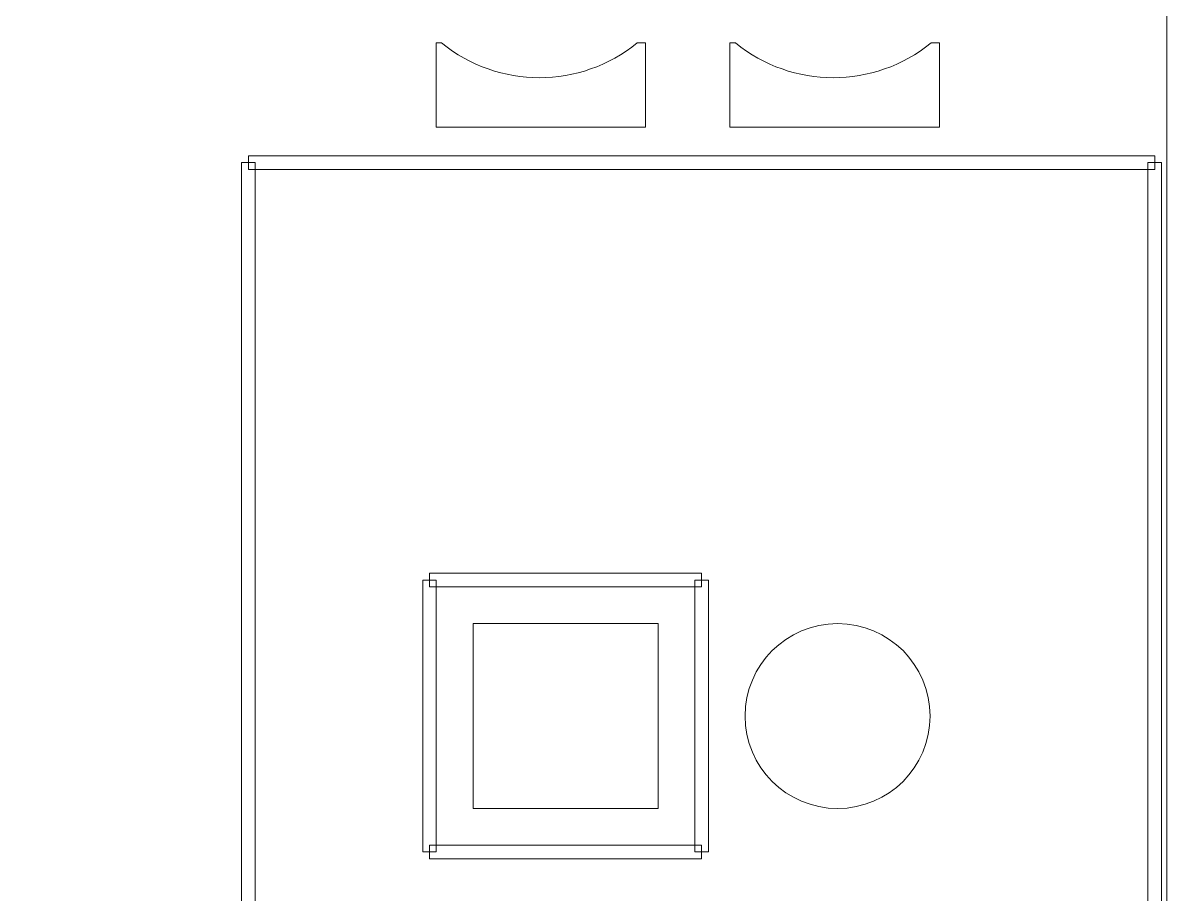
# Model space of a CAD drawing. Header units: millimetres. Extents: x -86 to 67, y -55 to 52.
# Drawn here: x 56.16 to 66.84, y 12.16 to 20.3 of the extents above; entities that cross this region are included whole.
import ezdxf

# ---------------------------------------------------------------- set-up
doc = ezdxf.new("R2010")
doc.units = ezdxf.units.MM
doc.header["$MEASUREMENT"] = 0
for name, color, linetype in [('BG_OUTLINE', 7, 'Continuous'), ('BG_SILKSCREEN_TOP', 7, 'Continuous'), ('PG_SILKSCREEN_TOP', 7, 'Continuous'), ('PIN_TOP', 7, 'Continuous')]:
    doc.layers.add(name, color=color, linetype=linetype)

msp = doc.modelspace()

# ---------------------------------------------------------------- linework, layer by layer
at = {"layer": 'BG_OUTLINE', "color": 3, "lineweight": 9}
msp.add_open_spline([(-60.0926, 34.7331), (-60.0926, 34.7331), (63.7724, 34.7331), (63.7724, 34.7331), (63.7724, 34.7331), (64.585, 34.7336), (65.3646, 34.4113), (65.9396, 33.837), (65.9396, 33.837), (66.5146, 33.2627), (66.8379, 32.4797), (66.8384, 31.667), (66.8384, 31.667), (66.8384, 31.667), (66.8412, -52.28), (66.8412, -52.28), (66.8412, -52.28), (66.8412, -52.28), (66.8384, -52.1933), (66.8384, -52.1933), (66.8384, -52.1933), (66.8389, -53.006), (66.5166, -53.7856), (65.9424, -54.3606), (65.9424, -54.3606), (65.3681, -54.9356), (64.585, -55.2589), (63.7724, -55.2594), (63.7724, -55.2594), (63.7724, -55.2594), (-60.1869, -55.2594), (-60.1869, -55.2594), (-60.1869, -55.2594), (-60.1869, -55.2594), (-60.0853, -55.2518), (-60.0853, -55.2518), (-60.0853, -55.2518), (-60.8979, -55.2523), (-61.6775, -54.9299), (-62.2525, -54.3557), (-62.2525, -54.3557), (-62.8275, -53.7814), (-63.1508, -52.9984), (-63.1513, -52.1857), (-63.1513, -52.1857), (-63.1513, -52.1857), (-63.1587, 31.667), (-63.1587, 31.667), (-63.1587, 31.667), (-63.1592, 32.4797), (-62.8369, 33.2593), (-62.2626, 33.8343), (-62.2626, 33.8343), (-61.6883, 34.4093), (-60.9053, 34.7326), (-60.0926, 34.7331)], degree=3, knots=[0, 0, 0, 0, 0.0714286, 0.0714286, 0.0714286, 0.0714286, 0.1428571, 0.1428571, 0.1428571, 0.1428571, 0.2142857, 0.2142857, 0.2142857, 0.2142857, 0.2857143, 0.2857143, 0.2857143, 0.2857143, 0.3571429, 0.3571429, 0.3571429, 0.3571429, 0.4285714, 0.4285714, 0.4285714, 0.4285714, 0.5, 0.5, 0.5, 0.5, 0.5714286, 0.5714286, 0.5714286, 0.5714286, 0.6428571, 0.6428571, 0.6428571, 0.6428571, 0.7142857, 0.7142857, 0.7142857, 0.7142857, 0.7857143, 0.7857143, 0.7857143, 0.7857143, 0.8571429, 0.8571429, 0.8571429, 0.8571429, 0.9285714, 0.9285714, 0.9285714, 0.9285714, 1, 1, 1, 1], dxfattribs=at)
at = {"layer": 'BG_SILKSCREEN_TOP', "color": 2, "lineweight": 9}
for points in [[(60.016, 20.1172), (60.016, 20.1172), (60.0681, 20.1172), (60.0681, 20.1172), (60.0681, 20.1172), (60.5999, 19.683), (61.3629, 19.6826), (61.8943, 20.1172), (61.8943, 20.1172), (61.8943, 20.1172), (61.9718, 20.1172), (61.9718, 20.1172), (61.9718, 20.1172), (61.9718, 20.1172), (61.9718, 19.3298), (61.9718, 19.3298), (61.9718, 19.3298), (61.9718, 19.3298), (60.016, 19.3298), (60.016, 19.3298), (60.016, 19.3298), (60.016, 19.3298), (60.016, 20.1172), (60.016, 20.1172)], [(62.7592, 20.1172), (62.7592, 20.1172), (62.8113, 20.1172), (62.8113, 20.1172), (62.8113, 20.1172), (63.3431, 19.683), (64.1061, 19.6826), (64.6375, 20.1172), (64.6375, 20.1172), (64.6375, 20.1172), (64.715, 20.1172), (64.715, 20.1172), (64.715, 20.1172), (64.715, 20.1172), (64.715, 19.3298), (64.715, 19.3298), (64.715, 19.3298), (64.715, 19.3298), (62.7592, 19.3298), (62.7592, 19.3298), (62.7592, 19.3298), (62.7592, 19.3298), (62.7592, 20.1172), (62.7592, 20.1172)]]:
    msp.add_open_spline(points, degree=3, knots=[0, 0, 0, 0, 0.1666667, 0.1666667, 0.1666667, 0.1666667, 0.3333333, 0.3333333, 0.3333333, 0.3333333, 0.5, 0.5, 0.5, 0.5, 0.6666667, 0.6666667, 0.6666667, 0.6666667, 0.8333333, 0.8333333, 0.8333333, 0.8333333, 1, 1, 1, 1], dxfattribs=at)
at = {"layer": 'PG_SILKSCREEN_TOP', "color": 6, "lineweight": 9}
for points in [[(58.2649, 18.935), (58.2649, 18.935), (58.2649, 19.062), (58.2649, 19.062), (58.2649, 19.062), (58.2649, 19.062), (66.7251, 19.062), (66.7251, 19.062), (66.7251, 19.062), (66.7251, 19.062), (66.7251, 18.935), (66.7251, 18.935), (66.7251, 18.935), (66.7251, 18.935), (58.2649, 18.935), (58.2649, 18.935)], [(58.3284, -7.9763), (58.3284, -7.9763), (58.2014, -7.9763), (58.2014, -7.9763), (58.2014, -7.9763), (58.2014, -7.9763), (58.2014, 18.9985), (58.2014, 18.9985), (58.2014, 18.9985), (58.2014, 18.9985), (58.3284, 18.9985), (58.3284, 18.9985), (58.3284, 18.9985), (58.3284, 18.9985), (58.3284, -7.9763), (58.3284, -7.9763)], [(66.6616, 18.9985), (66.6616, 18.9985), (66.7886, 18.9985), (66.7886, 18.9985), (66.7886, 18.9985), (66.7886, 18.9985), (66.7886, -39.6013), (66.7886, -39.6013), (66.7886, -39.6013), (66.7886, -39.6013), (66.6616, -39.6013), (66.6616, -39.6013), (66.6616, -39.6013), (66.6616, -39.6013), (66.6616, 18.9985), (66.6616, 18.9985)], [(59.8915, 15.0986), (59.8915, 15.0986), (60.0185, 15.0986), (60.0185, 15.0986), (60.0185, 15.0986), (60.0185, 15.0986), (60.0185, 12.5586), (60.0185, 12.5586), (60.0185, 12.5586), (60.0185, 12.5586), (59.8915, 12.5586), (59.8915, 12.5586), (59.8915, 12.5586), (59.8915, 12.5586), (59.8915, 15.0986), (59.8915, 15.0986)], [(62.495, 15.1621), (62.495, 15.1621), (62.495, 15.0351), (62.495, 15.0351), (62.495, 15.0351), (62.495, 15.0351), (59.955, 15.0351), (59.955, 15.0351), (59.955, 15.0351), (59.955, 15.0351), (59.955, 15.1621), (59.955, 15.1621), (59.955, 15.1621), (59.955, 15.1621), (62.495, 15.1621), (62.495, 15.1621)], [(62.5585, 12.5586), (62.5585, 12.5586), (62.4315, 12.5586), (62.4315, 12.5586), (62.4315, 12.5586), (62.4315, 12.5586), (62.4315, 15.0986), (62.4315, 15.0986), (62.4315, 15.0986), (62.4315, 15.0986), (62.5585, 15.0986), (62.5585, 15.0986), (62.5585, 15.0986), (62.5585, 15.0986), (62.5585, 12.5586), (62.5585, 12.5586)], [(59.955, 12.4951), (59.955, 12.4951), (59.955, 12.6221), (59.955, 12.6221), (59.955, 12.6221), (59.955, 12.6221), (62.495, 12.6221), (62.495, 12.6221), (62.495, 12.6221), (62.495, 12.6221), (62.495, 12.4951), (62.495, 12.4951), (62.495, 12.4951), (62.495, 12.4951), (59.955, 12.4951), (59.955, 12.4951)]]:
    msp.add_open_spline(points, degree=3, knots=[0, 0, 0, 0, 0.25, 0.25, 0.25, 0.25, 0.5, 0.5, 0.5, 0.5, 0.75, 0.75, 0.75, 0.75, 1, 1, 1, 1], dxfattribs=at)
at = {"layer": 'PIN_TOP', "lineweight": 9}
for points in [[(60.3614, 14.6922), (60.3614, 14.6922), (62.0886, 14.6922), (62.0886, 14.6922), (62.0886, 14.6922), (62.0886, 14.6922), (62.0886, 12.965), (62.0886, 12.965), (62.0886, 12.965), (62.0886, 12.965), (60.3614, 12.965), (60.3614, 12.965), (60.3614, 12.965), (60.3614, 12.965), (60.3614, 14.6922), (60.3614, 14.6922)], [(64.6286, 13.8286), (64.6286, 14.3056), (64.242, 14.6922), (63.765, 14.6922), (63.765, 14.6922), (63.2881, 14.6922), (62.9014, 14.3056), (62.9014, 13.8286), (62.9014, 13.8286), (62.9014, 13.3517), (63.2881, 12.965), (63.765, 12.965), (63.765, 12.965), (64.242, 12.965), (64.6286, 13.3517), (64.6286, 13.8286)]]:
    msp.add_open_spline(points, degree=3, knots=[0, 0, 0, 0, 0.25, 0.25, 0.25, 0.25, 0.5, 0.5, 0.5, 0.5, 0.75, 0.75, 0.75, 0.75, 1, 1, 1, 1], dxfattribs=at)

doc.saveas('drawing.dxf')
